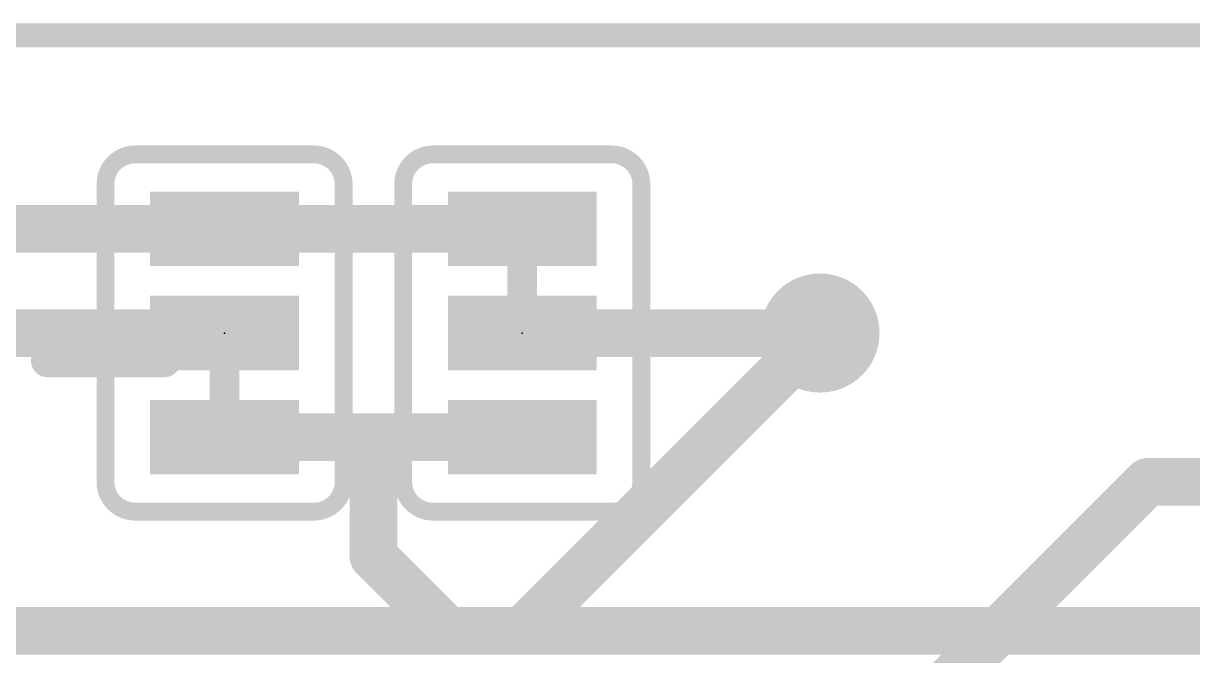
# Model space of a CAD drawing. Extents: x -12 to 102, y -12 to 69.
# Drawn here: x 41.46 to 51.44, y 63.29 to 68.68 of the extents above; entities that cross this region are included whole.
import ezdxf

# ---------------------------------------------------------------- set-up
doc = ezdxf.new("R2010")
doc.units = 0
for name, color, linetype in [('1', 12, 'CONTINUOUS'), ('16', 132, 'CONTINUOUS'), ('18', 110, 'CONTINUOUS'), ('20', 53, 'CONTINUOUS'), ('21', 41, 'CONTINUOUS'), ('22', 40, 'CONTINUOUS'), ('24', 53, 'CONTINUOUS')]:
    doc.layers.add(name, color=color, linetype=linetype)

# ---------------------------------------------------------------- blocks, each defined once
blk = doc.blocks.new('RECT')
blk.add_solid([(-0.5, -0.5), (0.5, -0.5), (-0.5, 0.5), (0.5, 0.5)])
blk = doc.blocks.new('ROUNDV')
at = {"const_width": 0.5}
blk.add_lwpolyline([(0, -0.25, 1), (0, 0.25, 1), (0, -0.25)], format="xyb", dxfattribs=at)

msp = doc.modelspace()

# ---------------------------------------------------------------- linework, layer by layer
at = {"layer": '1', "const_width": 0.4064}
for points in [[(48.26, 66.04), (45.72, 63.5)], [(41.91, 55.626), (51.054, 64.77)], [(51.054, 64.77), (59.563, 64.77)], [(45.72, 63.5), (39.37, 63.5)]]:
    msp.add_lwpolyline(points, dxfattribs=at)
at = {"layer": '1', "const_width": 0.2032}
for points in [[(48.3318, 65.9682, 1), (48.1882, 66.1118)], [(51.054, 64.8716, 1), (51.054, 64.6684)], [(51.1258, 64.6982, 1), (50.9822, 64.8418)], [(45.6482, 63.5718, 1), (45.7918, 63.4282)], [(45.72, 63.3984, 1), (45.72, 63.6016)]]:
    msp.add_lwpolyline(points, format="xyb", dxfattribs=at)
at = {"layer": '16'}
for points, const_width in [([(41.148, 66.929), (45.72, 66.929)], 0.4064), ([(43.18, 66.929), (45.72, 66.929)], 0.4064), ([(45.72, 66.04), (45.72, 66.802)], 0.254), ([(43.18, 66.04), (39.37, 66.04)], 0.4064), ([(45.72, 66.04), (48.26, 66.04)], 0.4064), ([(43.18, 66.04), (43.18, 65.278)], 0.254), ([(43.18, 65.151), (45.72, 65.151)], 0.4064), ([(44.45, 65.151), (45.72, 65.151)], 0.4064), ([(44.45, 64.135), (44.45, 65.151)], 0.4064), ([(45.085, 63.5), (44.45, 64.135)], 0.4064), ([(52.07, 63.5), (45.085, 63.5)], 0.4064)]:
    msp.add_lwpolyline(points, dxfattribs=dict(at, const_width=const_width))
for points, const_width in [([(43.18, 67.0306, 1), (43.18, 66.8274)], 0.2032), ([(45.72, 66.8274, 1), (45.72, 67.0306)], 0.2032), ([(45.72, 66.8274, 1), (45.72, 67.0306)], 0.2032), ([(45.7835, 66.802, 1), (45.6565, 66.802)], 0.127), ([(43.18, 65.9384, 1), (43.18, 66.1416)], 0.2032), ([(45.72, 66.1416, 1), (45.72, 65.9384)], 0.2032), ([(48.26, 65.9384, 1), (48.26, 66.1416)], 0.2032), ([(43.2435, 66.04, 1), (43.1165, 66.04)], 0.127), ([(45.6565, 66.04, 1), (45.7835, 66.04)], 0.127), ([(43.18, 65.2526, 1), (43.18, 65.0494)], 0.2032), ([(43.1165, 65.278, 1), (43.2435, 65.278)], 0.127), ([(44.45, 65.2526, 1), (44.45, 65.0494)], 0.2032), ([(44.5516, 65.151, 1), (44.3484, 65.151)], 0.2032), ([(45.72, 65.0494, 1), (45.72, 65.2526)], 0.2032), ([(45.72, 65.0494, 1), (45.72, 65.2526)], 0.2032), ([(44.5218, 64.2068, 1), (44.3782, 64.0632)], 0.2032), ([(44.3484, 64.135, 1), (44.5516, 64.135)], 0.2032), ([(45.085, 63.6016, 1), (45.085, 63.3984)], 0.2032), ([(45.0132, 63.4282, 1), (45.1568, 63.5718)], 0.2032)]:
    msp.add_lwpolyline(points, format="xyb", dxfattribs=dict(at, const_width=const_width))
at = {"layer": '20', "const_width": 0.2032}
msp.add_lwpolyline([(73.66, 68.58), (2.54, 68.58)], dxfattribs=at)
at = {"layer": '21', "const_width": 0.1397}
for points in [[(41.6687, 65.8726, 1), (41.6687, 65.7329)], [(42.6686, 65.7329, 1), (42.6686, 65.8726)]]:
    msp.add_lwpolyline(points, format="xyb", dxfattribs=at)
at = {"layer": '21', "const_width": 0.2794}
msp.add_lwpolyline([(41.6687, 65.8027), (42.6686, 65.8027)], dxfattribs=at)
at = {"layer": '22'}
for points, const_width in [([(42.418, 67.564, 0.4142), (42.164, 67.31)], 0.1524), ([(42.418, 67.6021, 1), (42.418, 67.5259)], 0.0762), ([(42.418, 67.5259, 1), (42.418, 67.6021)], 0.0762), ([(44.196, 67.31, 0.4142), (43.942, 67.564)], 0.1524), ([(43.942, 67.6021, 1), (43.942, 67.5259)], 0.0762), ([(43.942, 67.5259, 1), (43.942, 67.6021)], 0.0762), ([(44.958, 67.564, 0.4142), (44.704, 67.31)], 0.1524), ([(44.958, 67.6021, 1), (44.958, 67.5259)], 0.0762), ([(44.958, 67.5259, 1), (44.958, 67.6021)], 0.0762), ([(46.736, 67.31, 0.4142), (46.482, 67.564)], 0.1524), ([(46.482, 67.6021, 1), (46.482, 67.5259)], 0.0762), ([(46.482, 67.5259, 1), (46.482, 67.6021)], 0.0762), ([(42.2021, 67.31, 1), (42.1259, 67.31)], 0.0762), ([(42.1259, 67.31, 1), (42.2021, 67.31)], 0.0762), ([(44.2341, 67.31, 1), (44.1579, 67.31)], 0.0762), ([(44.1579, 67.31, 1), (44.2341, 67.31)], 0.0762), ([(44.7421, 67.31, 1), (44.6659, 67.31)], 0.0762), ([(44.6659, 67.31, 1), (44.7421, 67.31)], 0.0762), ([(46.7741, 67.31, 1), (46.6979, 67.31)], 0.0762), ([(46.6979, 67.31, 1), (46.7741, 67.31)], 0.0762), ([(42.164, 64.77, 0.4142), (42.418, 64.516)], 0.1524), ([(42.2021, 64.77, 1), (42.1259, 64.77)], 0.0762), ([(43.942, 64.516, 0.4142), (44.196, 64.77)], 0.1524), ([(44.2341, 64.77, 1), (44.1579, 64.77)], 0.0762), ([(44.704, 64.77, 0.4142), (44.958, 64.516)], 0.1524), ([(44.7421, 64.77, 1), (44.6659, 64.77)], 0.0762), ([(46.482, 64.516, 0.4142), (46.736, 64.77)], 0.1524), ([(46.7741, 64.77, 1), (46.6979, 64.77)], 0.0762), ([(42.1259, 64.77, 1), (42.2021, 64.77)], 0.0762), ([(44.1579, 64.77, 1), (44.2341, 64.77)], 0.0762), ([(44.6659, 64.77, 1), (44.7421, 64.77)], 0.0762), ([(46.6979, 64.77, 1), (46.7741, 64.77)], 0.0762), ([(42.418, 64.5541, 1), (42.418, 64.4779)], 0.0762), ([(42.418, 64.4779, 1), (42.418, 64.5541)], 0.0762), ([(43.942, 64.5541, 1), (43.942, 64.4779)], 0.0762), ([(43.942, 64.4779, 1), (43.942, 64.5541)], 0.0762), ([(44.958, 64.5541, 1), (44.958, 64.4779)], 0.0762), ([(44.958, 64.4779, 1), (44.958, 64.5541)], 0.0762), ([(46.482, 64.5541, 1), (46.482, 64.4779)], 0.0762), ([(46.482, 64.4779, 1), (46.482, 64.5541)], 0.0762)]:
    msp.add_lwpolyline(points, format="xyb", dxfattribs=dict(at, const_width=const_width))
at = {"layer": '22', "const_width": 0.1524}
for points in [[(43.942, 67.564), (42.418, 67.564)], [(44.958, 67.564), (46.482, 67.564)], [(42.164, 67.31), (42.164, 64.77)], [(44.196, 64.77), (44.196, 67.31)], [(44.704, 67.31), (44.704, 64.77)], [(46.736, 64.77), (46.736, 67.31)], [(43.942, 64.516), (42.418, 64.516)], [(44.958, 64.516), (46.482, 64.516)]]:
    msp.add_lwpolyline(points, dxfattribs=at)
at = {"layer": '24'}
for p in [(43.18, 66.04), (45.72, 66.04)]:
    msp.add_point(p, dxfattribs=at)

# ---------------------------------------------------------------- block references
at = {"layer": '16', "xscale": 0.635, "yscale": 1.27}
for p, rotation in [((43.18, 66.929), 270), ((45.72, 66.929), 90), ((43.18, 66.04), 270), ((45.72, 66.04), 90), ((43.18, 65.151), 270), ((45.72, 65.151), 90)]:
    msp.add_blockref('RECT', p, dxfattribs=dict(at, rotation=rotation))
at = {"layer": '18', "xscale": 1.016, "yscale": 1.016}
msp.add_blockref('ROUNDV', (48.26, 66.04), dxfattribs=at)
msp.add_blockref('ROUNDV', (48.26, 66.04), dxfattribs=at)

doc.saveas('drawing.dxf')
